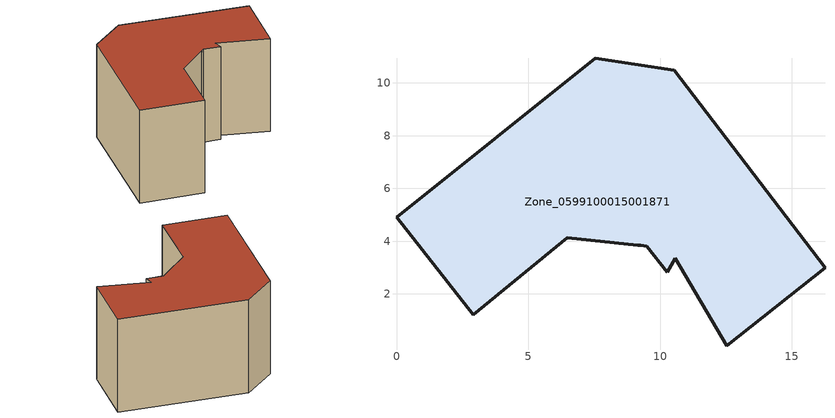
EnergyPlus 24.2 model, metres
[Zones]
Zone_0599100015001871
 floor ground (C_G): 12.52,0.04 10.58,3.35 10.27,2.81 9.49,3.81 9.26,3.83 9.16,3.85 6.49,4.12 2.92,1.21 0,4.9 7.55,10.93 10.54,10.48 16.26,3 z0.91
 wall outside (C_F): 7.55,10.93 0,4.9 2.92,1.21 6.49,4.12 9.16,3.85 9.26,3.83 9.49,3.81 10.27,2.81 10.58,3.35 12.52,0.04 16.26,3 10.54,10.48 7.55,10.93 z0.91:8.28
 roof outside (C_R): 9.16,3.85 9.26,3.83 9.49,3.81 10.27,2.81 10.58,3.35 12.52,0.04 16.26,3 10.54,10.48 7.55,10.93 0,4.9 2.92,1.21 6.49,4.12 z8.28
[BUILDING]
Pand.0599100015001871: North Axis=0; Terrain=City; Loads Convergence Tolerance Value=0.04; Temperature Convergence Tolerance Value=0.4; Solar Distribution=FullExterior; Maximum Number of Warmup Days=25; Minimum Number of Warmup Days=1
[Site:Location]
Rotterdam.The.Hague.AP_ZH_NLD Design_Conditions: Latitude=51.96; Longitude=4.45; Time Zone=1; Elevation=-4.5
[SITE:GROUNDTEMPERATURE:BUILDINGSURFACE]
18, 18, 18, 18, 18, 18, 18, 18, 18, 18, 18, 18
[MATERIAL] Thermal Absorptance=0.9; Solar Absorptance=0.7; Visible Absorptance=0.7
Name | Roughness | Thickness | Conductivity | Density | Specific Heat
G.TI.1975-1991 | MediumSmooth | 0.15 | 0.288461 | 540 | 1210
F.TI.1975-1991 | Rough | 0.3 | 0.230769 | 1920 | 840
R.TI.1975-1991 | MediumRough | 0.2 | 0.153846 | 1500 | 1000
[CONSTRUCTION]
C_G: G.TI.1975-1991
C_F: F.TI.1975-1991
C_R: R.TI.1975-1991
[ZONE]
Zone_0599100015001871: Type=1; Multiplier=1; Ceiling Height=Autocalculate; Volume=Autocalculate; Floor Area=autocalculate; Part of Total Floor Area=Yes
[ZONEINFILTRATION:DESIGNFLOWRATE]
Infil_Zone_0599100015001871: Zone or ZoneList or Space or SpaceList=Zone_0599100015001871; Schedule=AlwaysOn; Design Flow Rate Calculation Method=Flow/Area; Flow Rate per Floor Area=0.003; Constant Term Coefficient=1; Temperature Term Coefficient=0; Velocity Term Coefficient=0; Velocity Squared Term Coefficient=0
[HVACTEMPLATE:ZONE:IDEALLOADSAIRSYSTEM]
Zone_0599100015001871: Maximum Heating Supply Air Temperature=50; Minimum Cooling Supply Air Temperature=13; Maximum Heating Supply Air Humidity Ratio=0.0156; Minimum Cooling Supply Air Humidity Ratio=0.0077; Heating Limit=NoLimit; Cooling Limit=NoLimit; Dehumidification Control Type=ConstantSensibleHeatRatio; Cooling Sensible Heat Ratio=0.7; Dehumidification Setpoint=60; Humidification Control Type=None; Humidification Setpoint=30; Outdoor Air Method=None; Outdoor Air Flow Rate per Person=0.00944; Outdoor Air Flow Rate per Zone Floor Area=0; Outdoor Air Flow Rate per Zone=0; Demand Controlled Ventilation Type=None; Outdoor Air Economizer Type=NoEconomizer; Heat Recovery Type=None; Sensible Heat Recovery Effectiveness=0.7; Latent Heat Recovery Effectiveness=0.65
[ZONECONTROL:THERMOSTAT]
ThermostatControl_Zone_0599100015001871: Zone or ZoneList=Zone_0599100015001871; Control Type Schedule=DualSetpointControlType; Control 1=Thermostat_Zone_0599100015001871; Temperature Difference Between Cutout And Setpoint=0
[THERMOSTATSETPOINT:DUALSETPOINT]
Thermostat_Zone_0599100015001871: Heating Setpoint Temperature Schedule=HeatingSetpoint_Zone_0599100015001871; Cooling Setpoint Temperature Schedule=CoolingSetpoint_Zone_0599100015001871
[SCHEDULE:COMPACT]
HeatingSetpoint_Zone_0599100015001871: Through: 12/31, For: AllDays, Until: 24:00, 21
CoolingSetpoint_Zone_0599100015001871: Through: 12/31, For: AllDays, Until: 24:00, 24
DualSetpointControlType: Through: 12/31, For: AllDays, Until: 24:00, 4
AlwaysOn: Through: 12/31, For: AllDays, Until: 24:00, 1
